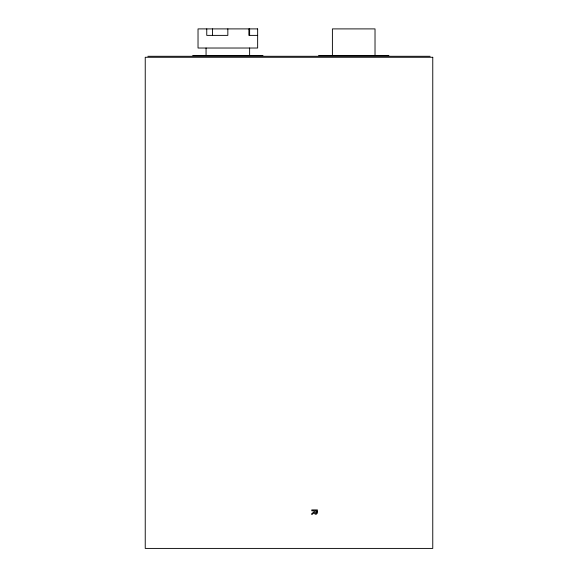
<?xml version="1.0" encoding="UTF-8"?>
<svg xmlns="http://www.w3.org/2000/svg" width="578" height="578" viewBox="0 0 578 578"><rect width="100%" height="100%" fill="white"/><g stroke="black" fill="none" stroke-linecap="round" stroke-linejoin="round"><path stroke-width="0.87" d="M257.651 35.381L248.887 35.381L248.916 28.9M192.669 55.43L263.012 55.43M318.543 55.43L388.878 55.43M147.831 56.283L430.169 56.283M375.021 55.43L375.021 28.9L332.401 28.9L332.401 55.43M249.624 28.9L249.624 35.381M249.624 48.025L249.624 55.43M227.84 28.9L227.84 35.381L206.758 35.381L206.758 28.9M212.437 28.9L212.437 35.381M206.057 48.025L206.057 55.43M317.394 511.841L317.235 513.278L316.296 514.182A1.496 1.496 0 0 1 314.793 513.806L314.288 512.635L311.773 514.63L311.773 513.524L313.962 512.079L314.157 510.815L311.773 510.815L311.773 509.912L317.394 509.912L317.394 511.841M316.628 511.848L316.238 513.141L315.444 513.213L314.938 510.815L316.628 510.815L316.628 511.848M257.651 28.9L198.03 28.9L198.03 48.025L257.651 48.025L257.651 28.9M432.763 57.28L145.237 57.28L145.237 548.414L432.763 548.414L432.763 57.28"/></g></svg>
